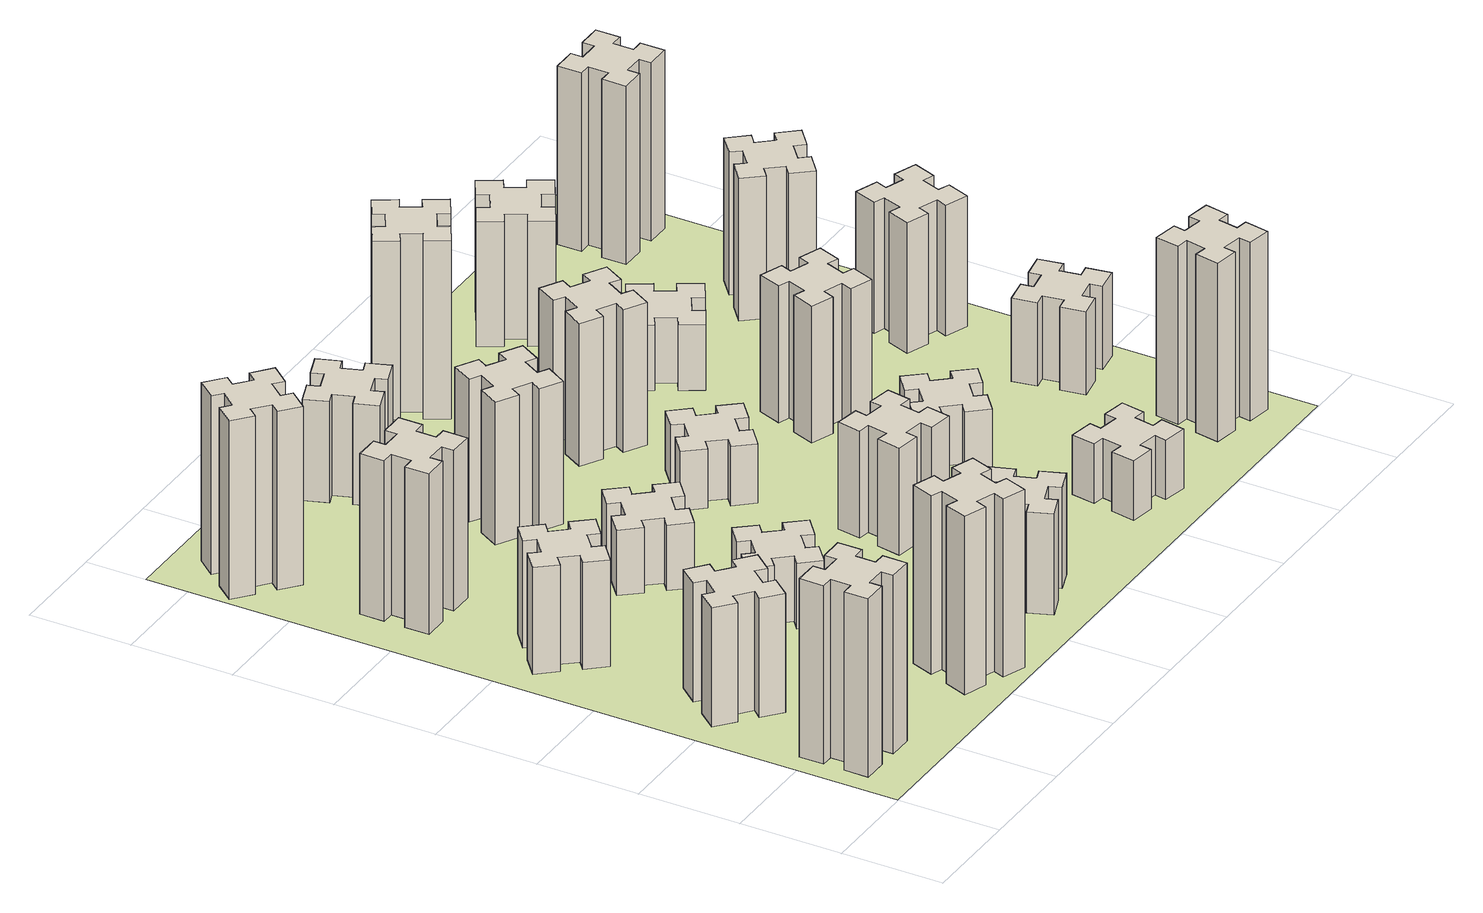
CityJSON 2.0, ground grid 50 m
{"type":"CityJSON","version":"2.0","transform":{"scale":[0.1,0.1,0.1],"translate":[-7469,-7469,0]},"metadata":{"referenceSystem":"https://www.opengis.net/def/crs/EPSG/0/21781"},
"CityObjects":{
"building1":{"type":"Building","attributes":{"class":"1000","function":"1000","usage":"1000","yearOfConstruction":2016,"roofType":"1000","measuredHeight":90,"storeysAboveGround":30,"storeysBelowGround":0},"geometry":[{"type":"Solid","lod":"1","boundaries":[[[[0,1,2,3,4,5,6,7,8,9,10,11,12,13,14,15,16,17,18,19]],[[17,16,20,21]],[[16,15,22,20]],[[15,14,23,22]],[[14,13,24,23]],[[13,12,25,24]],[[12,11,26,25]],[[11,10,27,26]],[[10,9,28,27]],[[9,8,29,28]],[[8,7,30,29]],[[7,6,31,30]],[[6,5,32,31]],[[5,4,33,32]],[[4,3,34,33]],[[3,2,35,34]],[[2,1,36,35]],[[1,0,37,36]],[[0,19,38,37]],[[19,18,39,38]],[[18,17,21,39]],[[24,25,26,27,28,29,30,31,32,33,34,35,36,37,38,39,21,20,22,23]]]]}]},
"building2":{"type":"Building","attributes":{"class":"1000","function":"1000","usage":"1000","yearOfConstruction":2016,"roofType":"1000","measuredHeight":60,"storeysAboveGround":30,"storeysBelowGround":0},"geometry":[{"type":"Solid","lod":"1","boundaries":[[[[40,41,42,43,44,45,46,47,48,49,50,51,52,53,54,55,56,57,58,59]],[[57,56,60,61]],[[56,55,62,60]],[[55,54,63,62]],[[54,53,64,63]],[[53,52,65,64]],[[52,51,66,65]],[[51,50,67,66]],[[50,49,68,67]],[[49,48,69,68]],[[48,47,70,69]],[[47,46,71,70]],[[46,45,72,71]],[[45,44,73,72]],[[44,43,74,73]],[[43,42,75,74]],[[42,41,76,75]],[[41,40,77,76]],[[40,59,78,77]],[[59,58,79,78]],[[58,57,61,79]],[[64,65,66,67,68,69,70,71,72,73,74,75,76,77,78,79,61,60,62,63]]]]}]},
"building3":{"type":"Building","attributes":{"class":"1000","function":"1000","usage":"1000","yearOfConstruction":2016,"roofType":"1000","measuredHeight":54,"storeysAboveGround":30,"storeysBelowGround":0},"geometry":[{"type":"Solid","lod":"1","boundaries":[[[[80,81,82,83,84,85,86,87,88,89,90,91,92,93,94,95,96,97,98,99]],[[97,96,100,101]],[[96,95,102,100]],[[95,94,103,102]],[[94,93,104,103]],[[93,92,105,104]],[[92,91,106,105]],[[91,90,107,106]],[[90,89,108,107]],[[89,88,109,108]],[[88,87,110,109]],[[87,86,111,110]],[[86,85,112,111]],[[85,84,113,112]],[[84,83,114,113]],[[83,82,115,114]],[[82,81,116,115]],[[81,80,117,116]],[[80,99,118,117]],[[99,98,119,118]],[[98,97,101,119]],[[104,105,106,107,108,109,110,111,112,113,114,115,116,117,118,119,101,100,102,103]]]]}]},
"building4":{"type":"Building","attributes":{"class":"1000","function":"1000","usage":"1000","yearOfConstruction":2016,"roofType":"1000","measuredHeight":81,"storeysAboveGround":30,"storeysBelowGround":0},"geometry":[{"type":"Solid","lod":"1","boundaries":[[[[120,121,122,123,124,125,126,127,128,129,130,131,132,133,134,135,136,137,138,139]],[[137,136,140,141]],[[136,135,142,140]],[[135,134,143,142]],[[134,133,144,143]],[[133,132,145,144]],[[132,131,146,145]],[[131,130,147,146]],[[130,129,148,147]],[[129,128,149,148]],[[128,127,150,149]],[[127,126,151,150]],[[126,125,152,151]],[[125,124,153,152]],[[124,123,154,153]],[[123,122,155,154]],[[122,121,156,155]],[[121,120,157,156]],[[120,139,158,157]],[[139,138,159,158]],[[138,137,141,159]],[[144,145,146,147,148,149,150,151,152,153,154,155,156,157,158,159,141,140,142,143]]]]}]},
"building5":{"type":"Building","attributes":{"class":"1000","function":"1000","usage":"1000","yearOfConstruction":2016,"roofType":"1000","measuredHeight":90,"storeysAboveGround":30,"storeysBelowGround":0},"geometry":[{"type":"Solid","lod":"1","boundaries":[[[[160,161,162,163,164,165,166,167,168,169,170,171,172,173,174,175,176,177,178,179]],[[177,176,180,181]],[[176,175,182,180]],[[175,174,183,182]],[[174,173,184,183]],[[173,172,185,184]],[[172,171,186,185]],[[171,170,187,186]],[[170,169,188,187]],[[169,168,189,188]],[[168,167,190,189]],[[167,166,191,190]],[[166,165,192,191]],[[165,164,193,192]],[[164,163,194,193]],[[163,162,195,194]],[[162,161,196,195]],[[161,160,197,196]],[[160,179,198,197]],[[179,178,199,198]],[[178,177,181,199]],[[184,185,186,187,188,189,190,191,192,193,194,195,196,197,198,199,181,180,182,183]]]]}]},
"building6":{"type":"Building","attributes":{"class":"1000","function":"1000","usage":"1000","yearOfConstruction":2016,"roofType":"1000","measuredHeight":90,"storeysAboveGround":30,"storeysBelowGround":0},"geometry":[{"type":"Solid","lod":"1","boundaries":[[[[200,201,202,203,204,205,206,207,208,209,210,211,212,213,214,215,216,217,218,219]],[[217,216,220,221]],[[216,215,222,220]],[[215,214,223,222]],[[214,213,224,223]],[[213,212,225,224]],[[212,211,226,225]],[[211,210,227,226]],[[210,209,228,227]],[[209,208,229,228]],[[208,207,230,229]],[[207,206,231,230]],[[206,205,232,231]],[[205,204,233,232]],[[204,203,234,233]],[[203,202,235,234]],[[202,201,236,235]],[[201,200,237,236]],[[200,219,238,237]],[[219,218,239,238]],[[218,217,221,239]],[[224,225,226,227,228,229,230,231,232,233,234,235,236,237,238,239,221,220,222,223]]]]}]},
"building7":{"type":"Building","attributes":{"class":"1000","function":"1000","usage":"1000","yearOfConstruction":2016,"roofType":"1000","measuredHeight":33,"storeysAboveGround":30,"storeysBelowGround":0},"geometry":[{"type":"Solid","lod":"1","boundaries":[[[[240,241,242,243,244,245,246,247,248,249,250,251,252,253,254,255,256,257,258,259]],[[257,256,260,261]],[[256,255,262,260]],[[255,254,263,262]],[[254,253,264,263]],[[253,252,265,264]],[[252,251,266,265]],[[251,250,267,266]],[[250,249,268,267]],[[249,248,269,268]],[[248,247,270,269]],[[247,246,271,270]],[[246,245,272,271]],[[245,244,273,272]],[[244,243,274,273]],[[243,242,275,274]],[[242,241,276,275]],[[241,240,277,276]],[[240,259,278,277]],[[259,258,279,278]],[[258,257,261,279]],[[264,265,266,267,268,269,270,271,272,273,274,275,276,277,278,279,261,260,262,263]]]]}]},
"building8":{"type":"Building","attributes":{"class":"1000","function":"1000","usage":"1000","yearOfConstruction":2016,"roofType":"1000","measuredHeight":33,"storeysAboveGround":30,"storeysBelowGround":0},"geometry":[{"type":"Solid","lod":"1","boundaries":[[[[280,281,282,283,284,285,286,287,288,289,290,291,292,293,294,295,296,297,298,299]],[[297,296,300,301]],[[296,295,302,300]],[[295,294,303,302]],[[294,293,304,303]],[[293,292,305,304]],[[292,291,306,305]],[[291,290,307,306]],[[290,289,308,307]],[[289,288,309,308]],[[288,287,310,309]],[[287,286,311,310]],[[286,285,312,311]],[[285,284,313,312]],[[284,283,314,313]],[[283,282,315,314]],[[282,281,316,315]],[[281,280,317,316]],[[280,299,318,317]],[[299,298,319,318]],[[298,297,301,319]],[[304,305,306,307,308,309,310,311,312,313,314,315,316,317,318,319,301,300,302,303]]]]}]},
"building9":{"type":"Building","attributes":{"class":"1000","function":"1000","usage":"1000","yearOfConstruction":2016,"roofType":"1000","measuredHeight":51,"storeysAboveGround":30,"storeysBelowGround":0},"geometry":[{"type":"Solid","lod":"1","boundaries":[[[[320,321,322,323,324,325,326,327,328,329,330,331,332,333,334,335,336,337,338,339]],[[337,336,340,341]],[[336,335,342,340]],[[335,334,343,342]],[[334,333,344,343]],[[333,332,345,344]],[[332,331,346,345]],[[331,330,347,346]],[[330,329,348,347]],[[329,328,349,348]],[[328,327,350,349]],[[327,326,351,350]],[[326,325,352,351]],[[325,324,353,352]],[[324,323,354,353]],[[323,322,355,354]],[[322,321,356,355]],[[321,320,357,356]],[[320,339,358,357]],[[339,338,359,358]],[[338,337,341,359]],[[344,345,346,347,348,349,350,351,352,353,354,355,356,357,358,359,341,340,342,343]]]]}]},
"building10":{"type":"Building","attributes":{"class":"1000","function":"1000","usage":"1000","yearOfConstruction":2016,"roofType":"1000","measuredHeight":72,"storeysAboveGround":30,"storeysBelowGround":0},"geometry":[{"type":"Solid","lod":"1","boundaries":[[[[360,361,362,363,364,365,366,367,368,369,370,371,372,373,374,375,376,377,378,379]],[[377,376,380,381]],[[376,375,382,380]],[[375,374,383,382]],[[374,373,384,383]],[[373,372,385,384]],[[372,371,386,385]],[[371,370,387,386]],[[370,369,388,387]],[[369,368,389,388]],[[368,367,390,389]],[[367,366,391,390]],[[366,365,392,391]],[[365,364,393,392]],[[364,363,394,393]],[[363,362,395,394]],[[362,361,396,395]],[[361,360,397,396]],[[360,379,398,397]],[[379,378,399,398]],[[378,377,381,399]],[[384,385,386,387,388,389,390,391,392,393,394,395,396,397,398,399,381,380,382,383]]]]}]},
"building11":{"type":"Building","attributes":{"class":"1000","function":"1000","usage":"1000","yearOfConstruction":2016,"roofType":"1000","measuredHeight":51,"storeysAboveGround":30,"storeysBelowGround":0},"geometry":[{"type":"Solid","lod":"1","boundaries":[[[[400,401,402,403,404,405,406,407,408,409,410,411,412,413,414,415,416,417,418,419]],[[417,416,420,421]],[[416,415,422,420]],[[415,414,423,422]],[[414,413,424,423]],[[413,412,425,424]],[[412,411,426,425]],[[411,410,427,426]],[[410,409,428,427]],[[409,408,429,428]],[[408,407,430,429]],[[407,406,431,430]],[[406,405,432,431]],[[405,404,433,432]],[[404,403,434,433]],[[403,402,435,434]],[[402,401,436,435]],[[401,400,437,436]],[[400,419,438,437]],[[419,418,439,438]],[[418,417,421,439]],[[424,425,426,427,428,429,430,431,432,433,434,435,436,437,438,439,421,420,422,423]]]]}]},
"building12":{"type":"Building","attributes":{"class":"1000","function":"1000","usage":"1000","yearOfConstruction":2016,"roofType":"1000","measuredHeight":54,"storeysAboveGround":30,"storeysBelowGround":0},"geometry":[{"type":"Solid","lod":"1","boundaries":[[[[440,441,442,443,444,445,446,447,448,449,450,451,452,453,454,455,456,457,458,459]],[[457,456,460,461]],[[456,455,462,460]],[[455,454,463,462]],[[454,453,464,463]],[[453,452,465,464]],[[452,451,466,465]],[[451,450,467,466]],[[450,449,468,467]],[[449,448,469,468]],[[448,447,470,469]],[[447,446,471,470]],[[446,445,472,471]],[[445,444,473,472]],[[444,443,474,473]],[[443,442,475,474]],[[442,441,476,475]],[[441,440,477,476]],[[440,459,478,477]],[[459,458,479,478]],[[458,457,461,479]],[[464,465,466,467,468,469,470,471,472,473,474,475,476,477,478,479,461,460,462,463]]]]}]},
"building13":{"type":"Building","attributes":{"class":"1000","function":"1000","usage":"1000","yearOfConstruction":2016,"roofType":"1000","measuredHeight":30,"storeysAboveGround":30,"storeysBelowGround":0},"geometry":[{"type":"Solid","lod":"1","boundaries":[[[[480,481,482,483,484,485,486,487,488,489,490,491,492,493,494,495,496,497,498,499]],[[497,496,500,501]],[[496,495,502,500]],[[495,494,503,502]],[[494,493,504,503]],[[493,492,505,504]],[[492,491,506,505]],[[491,490,507,506]],[[490,489,508,507]],[[489,488,509,508]],[[488,487,510,509]],[[487,486,511,510]],[[486,485,512,511]],[[485,484,513,512]],[[484,483,514,513]],[[483,482,515,514]],[[482,481,516,515]],[[481,480,517,516]],[[480,499,518,517]],[[499,498,519,518]],[[498,497,501,519]],[[504,505,506,507,508,509,510,511,512,513,514,515,516,517,518,519,501,500,502,503]]]]}]},
"building14":{"type":"Building","attributes":{"class":"1000","function":"1000","usage":"1000","yearOfConstruction":2016,"roofType":"1000","measuredHeight":72,"storeysAboveGround":30,"storeysBelowGround":0},"geometry":[{"type":"Solid","lod":"1","boundaries":[[[[520,521,522,523,524,525,526,527,528,529,530,531,532,533,534,535,536,537,538,539]],[[537,536,540,541]],[[536,535,542,540]],[[535,534,543,542]],[[534,533,544,543]],[[533,532,545,544]],[[532,531,546,545]],[[531,530,547,546]],[[530,529,548,547]],[[529,528,549,548]],[[528,527,550,549]],[[527,526,551,550]],[[526,525,552,551]],[[525,524,553,552]],[[524,523,554,553]],[[523,522,555,554]],[[522,521,556,555]],[[521,520,557,556]],[[520,539,558,557]],[[539,538,559,558]],[[538,537,541,559]],[[544,545,546,547,548,549,550,551,552,553,554,555,556,557,558,559,541,540,542,543]]]]}]},
"building15":{"type":"Building","attributes":{"class":"1000","function":"1000","usage":"1000","yearOfConstruction":2016,"roofType":"1000","measuredHeight":30,"storeysAboveGround":30,"storeysBelowGround":0},"geometry":[{"type":"Solid","lod":"1","boundaries":[[[[560,561,562,563,564,565,566,567,568,569,570,571,572,573,574,575,576,577,578,579]],[[577,576,580,581]],[[576,575,582,580]],[[575,574,583,582]],[[574,573,584,583]],[[573,572,585,584]],[[572,571,586,585]],[[571,570,587,586]],[[570,569,588,587]],[[569,568,589,588]],[[568,567,590,589]],[[567,566,591,590]],[[566,565,592,591]],[[565,564,593,592]],[[564,563,594,593]],[[563,562,595,594]],[[562,561,596,595]],[[561,560,597,596]],[[560,579,598,597]],[[579,578,599,598]],[[578,577,581,599]],[[584,585,586,587,588,589,590,591,592,593,594,595,596,597,598,599,581,580,582,583]]]]}]},
"building16":{"type":"Building","attributes":{"class":"1000","function":"1000","usage":"1000","yearOfConstruction":2016,"roofType":"1000","measuredHeight":90,"storeysAboveGround":30,"storeysBelowGround":0},"geometry":[{"type":"Solid","lod":"1","boundaries":[[[[600,601,602,603,604,605,606,607,608,609,610,611,612,613,614,615,616,617,618,619]],[[617,616,620,621]],[[616,615,622,620]],[[615,614,623,622]],[[614,613,624,623]],[[613,612,625,624]],[[612,611,626,625]],[[611,610,627,626]],[[610,609,628,627]],[[609,608,629,628]],[[608,607,630,629]],[[607,606,631,630]],[[606,605,632,631]],[[605,604,633,632]],[[604,603,634,633]],[[603,602,635,634]],[[602,601,636,635]],[[601,600,637,636]],[[600,619,638,637]],[[619,618,639,638]],[[618,617,621,639]],[[624,625,626,627,628,629,630,631,632,633,634,635,636,637,638,639,621,620,622,623]]]]}]},
"building17":{"type":"Building","attributes":{"class":"1000","function":"1000","usage":"1000","yearOfConstruction":2016,"roofType":"1000","measuredHeight":30,"storeysAboveGround":30,"storeysBelowGround":0},"geometry":[{"type":"Solid","lod":"1","boundaries":[[[[640,641,642,643,644,645,646,647,648,649,650,651,652,653,654,655,656,657,658,659]],[[657,656,660,661]],[[656,655,662,660]],[[655,654,663,662]],[[654,653,664,663]],[[653,652,665,664]],[[652,651,666,665]],[[651,650,667,666]],[[650,649,668,667]],[[649,648,669,668]],[[648,647,670,669]],[[647,646,671,670]],[[646,645,672,671]],[[645,644,673,672]],[[644,643,674,673]],[[643,642,675,674]],[[642,641,676,675]],[[641,640,677,676]],[[640,659,678,677]],[[659,658,679,678]],[[658,657,661,679]],[[664,665,666,667,668,669,670,671,672,673,674,675,676,677,678,679,661,660,662,663]]]]}]},
"building18":{"type":"Building","attributes":{"class":"1000","function":"1000","usage":"1000","yearOfConstruction":2016,"roofType":"1000","measuredHeight":69,"storeysAboveGround":30,"storeysBelowGround":0},"geometry":[{"type":"Solid","lod":"1","boundaries":[[[[680,681,682,683,684,685,686,687,688,689,690,691,692,693,694,695,696,697,698,699]],[[697,696,700,701]],[[696,695,702,700]],[[695,694,703,702]],[[694,693,704,703]],[[693,692,705,704]],[[692,691,706,705]],[[691,690,707,706]],[[690,689,708,707]],[[689,688,709,708]],[[688,687,710,709]],[[687,686,711,710]],[[686,685,712,711]],[[685,684,713,712]],[[684,683,714,713]],[[683,682,715,714]],[[682,681,716,715]],[[681,680,717,716]],[[680,699,718,717]],[[699,698,719,718]],[[698,697,701,719]],[[704,705,706,707,708,709,710,711,712,713,714,715,716,717,718,719,701,700,702,703]]]]}]},
"building19":{"type":"Building","attributes":{"class":"1000","function":"1000","usage":"1000","yearOfConstruction":2016,"roofType":"1000","measuredHeight":33,"storeysAboveGround":30,"storeysBelowGround":0},"geometry":[{"type":"Solid","lod":"1","boundaries":[[[[720,721,722,723,724,725,726,727,728,729,730,731,732,733,734,735,736,737,738,739]],[[737,736,740,741]],[[736,735,742,740]],[[735,734,743,742]],[[734,733,744,743]],[[733,732,745,744]],[[732,731,746,745]],[[731,730,747,746]],[[730,729,748,747]],[[729,728,749,748]],[[728,727,750,749]],[[727,726,751,750]],[[726,725,752,751]],[[725,724,753,752]],[[724,723,754,753]],[[723,722,755,754]],[[722,721,756,755]],[[721,720,757,756]],[[720,739,758,757]],[[739,738,759,758]],[[738,737,741,759]],[[744,745,746,747,748,749,750,751,752,753,754,755,756,757,758,759,741,740,742,743]]]]}]},
"building20":{"type":"Building","attributes":{"class":"1000","function":"1000","usage":"1000","yearOfConstruction":2016,"roofType":"1000","measuredHeight":90,"storeysAboveGround":30,"storeysBelowGround":0},"geometry":[{"type":"Solid","lod":"1","boundaries":[[[[760,761,762,763,764,765,766,767,768,769,770,771,772,773,774,775,776,777,778,779]],[[777,776,780,781]],[[776,775,782,780]],[[775,774,783,782]],[[774,773,784,783]],[[773,772,785,784]],[[772,771,786,785]],[[771,770,787,786]],[[770,769,788,787]],[[769,768,789,788]],[[768,767,790,789]],[[767,766,791,790]],[[766,765,792,791]],[[765,764,793,792]],[[764,763,794,793]],[[763,762,795,794]],[[762,761,796,795]],[[761,760,797,796]],[[760,779,798,797]],[[779,778,799,798]],[[778,777,781,799]],[[784,785,786,787,788,789,790,791,792,793,794,795,796,797,798,799,781,780,782,783]]]]}]},
"building21":{"type":"Building","attributes":{"class":"1000","function":"1000","usage":"1000","yearOfConstruction":2016,"roofType":"1000","measuredHeight":63,"storeysAboveGround":30,"storeysBelowGround":0},"geometry":[{"type":"Solid","lod":"1","boundaries":[[[[800,801,802,803,804,805,806,807,808,809,810,811,812,813,814,815,816,817,818,819]],[[817,816,820,821]],[[816,815,822,820]],[[815,814,823,822]],[[814,813,824,823]],[[813,812,825,824]],[[812,811,826,825]],[[811,810,827,826]],[[810,809,828,827]],[[809,808,829,828]],[[808,807,830,829]],[[807,806,831,830]],[[806,805,832,831]],[[805,804,833,832]],[[804,803,834,833]],[[803,802,835,834]],[[802,801,836,835]],[[801,800,837,836]],[[800,819,838,837]],[[819,818,839,838]],[[818,817,821,839]],[[824,825,826,827,828,829,830,831,832,833,834,835,836,837,838,839,821,820,822,823]]]]}]},
"building22":{"type":"Building","attributes":{"class":"1000","function":"1000","usage":"1000","yearOfConstruction":2016,"roofType":"1000","measuredHeight":42,"storeysAboveGround":30,"storeysBelowGround":0},"geometry":[{"type":"Solid","lod":"1","boundaries":[[[[840,841,842,843,844,845,846,847,848,849,850,851,852,853,854,855,856,857,858,859]],[[857,856,860,861]],[[856,855,862,860]],[[855,854,863,862]],[[854,853,864,863]],[[853,852,865,864]],[[852,851,866,865]],[[851,850,867,866]],[[850,849,868,867]],[[849,848,869,868]],[[848,847,870,869]],[[847,846,871,870]],[[846,845,872,871]],[[845,844,873,872]],[[844,843,874,873]],[[843,842,875,874]],[[842,841,876,875]],[[841,840,877,876]],[[840,859,878,877]],[[859,858,879,878]],[[858,857,861,879]],[[864,865,866,867,868,869,870,871,872,873,874,875,876,877,878,879,861,860,862,863]]]]}]},
"building23":{"type":"Building","attributes":{"class":"1000","function":"1000","usage":"1000","yearOfConstruction":2016,"roofType":"1000","measuredHeight":66,"storeysAboveGround":30,"storeysBelowGround":0},"geometry":[{"type":"Solid","lod":"1","boundaries":[[[[880,881,882,883,884,885,886,887,888,889,890,891,892,893,894,895,896,897,898,899]],[[897,896,900,901]],[[896,895,902,900]],[[895,894,903,902]],[[894,893,904,903]],[[893,892,905,904]],[[892,891,906,905]],[[891,890,907,906]],[[890,889,908,907]],[[889,888,909,908]],[[888,887,910,909]],[[887,886,911,910]],[[886,885,912,911]],[[885,884,913,912]],[[884,883,914,913]],[[883,882,915,914]],[[882,881,916,915]],[[881,880,917,916]],[[880,899,918,917]],[[899,898,919,918]],[[898,897,901,919]],[[904,905,906,907,908,909,910,911,912,913,914,915,916,917,918,919,901,900,902,903]]]]}]},
"building24":{"type":"Building","attributes":{"class":"1000","function":"1000","usage":"1000","yearOfConstruction":2016,"roofType":"1000","measuredHeight":72,"storeysAboveGround":30,"storeysBelowGround":0},"geometry":[{"type":"Solid","lod":"1","boundaries":[[[[920,921,922,923,924,925,926,927,928,929,930,931,932,933,934,935,936,937,938,939]],[[937,936,940,941]],[[936,935,942,940]],[[935,934,943,942]],[[934,933,944,943]],[[933,932,945,944]],[[932,931,946,945]],[[931,930,947,946]],[[930,929,948,947]],[[929,928,949,948]],[[928,927,950,949]],[[927,926,951,950]],[[926,925,952,951]],[[925,924,953,952]],[[924,923,954,953]],[[923,922,955,954]],[[922,921,956,955]],[[921,920,957,956]],[[920,939,958,957]],[[939,938,959,958]],[[938,937,941,959]],[[944,945,946,947,948,949,950,951,952,953,954,955,956,957,958,959,941,940,942,943]]]]}]},
"building25":{"type":"Building","attributes":{"class":"1000","function":"1000","usage":"1000","yearOfConstruction":2016,"roofType":"1000","measuredHeight":90,"storeysAboveGround":30,"storeysBelowGround":0},"geometry":[{"type":"Solid","lod":"1","boundaries":[[[[960,961,962,963,964,965,966,967,968,969,970,971,972,973,974,975,976,977,978,979]],[[977,976,980,981]],[[976,975,982,980]],[[975,974,983,982]],[[974,973,984,983]],[[973,972,985,984]],[[972,971,986,985]],[[971,970,987,986]],[[970,969,988,987]],[[969,968,989,988]],[[968,967,990,989]],[[967,966,991,990]],[[966,965,992,991]],[[965,964,993,992]],[[964,963,994,993]],[[963,962,995,994]],[[962,961,996,995]],[[961,960,997,996]],[[960,979,998,997]],[[979,978,999,998]],[[978,977,981,999]],[[984,985,986,987,988,989,990,991,992,993,994,995,996,997,998,999,981,980,982,983]]]]}]},
"landuse1":{"type":"LandUse","attributes":{"name":"plot1","function":"1010"},"geometry":[{"type":"MultiSurface","lod":"1","boundaries":[[[1000,1001,1002,1003]]]}]}
},
"vertices":[
[165,425,0],[165,325,0],[105,325,0],[105,205,0],[225,205,0],[225,265,0],[325,265,0],[325,205,0],[445,205,0],[445,325,0],[385,325,0],[385,425,0],[445,425,0],[445,545,0],[325,545,0],[325,485,0],[225,485,0],[225,545,0],[105,545,0],[105,425,0],[225,485,900],[225,545,900],[325,485,900],[325,545,900],[445,545,900],[445,425,900],[385,425,900],[385,325,900],[445,325,900],[445,205,900],[325,205,900],[325,265,900],[225,265,900],[225,205,900],[105,205,900],[105,325,900],[165,325,900],[165,425,900],[105,425,900],[105,545,900],
[484,1067,0],[408,1132,0],[446,1178,0],[354,1255,0],[277,1163,0],[323,1124,0],[259,1048,0],[213,1086,0],[136,994,0],[228,917,0],[266,963,0],[343,899,0],[304,853,0],[396,776,0],[473,868,0],[427,906,0],[492,983,0],[538,944,0],[615,1036,0],[523,1113,0],[492,983,600],[538,944,600],[427,906,600],[473,868,600],[396,776,600],[304,853,600],[343,899,600],[266,963,600],[228,917,600],[136,994,600],[213,1086,600],[259,1048,600],[323,1124,600],[277,1163,600],[354,1255,600],[446,1178,600],[408,1132,600],[484,1067,600],[523,1113,600],[615,1036,600],
[492,1888,0],[427,1964,0],[473,2003,0],[396,2095,0],[304,2018,0],[343,1972,0],[266,1907,0],[228,1953,0],[136,1876,0],[213,1784,0],[259,1823,0],[323,1746,0],[277,1708,0],[354,1616,0],[446,1693,0],[408,1739,0],[484,1803,0],[523,1757,0],[615,1834,0],[538,1926,0],[484,1803,540],[523,1757,540],[408,1739,540],[446,1693,540],[354,1616,540],[277,1708,540],[323,1746,540],[259,1823,540],[213,1784,540],[136,1876,540],[228,1953,540],[266,1907,540],[343,1972,540],[304,2018,540],[396,2095,540],[473,2003,540],[427,1964,540],[492,1888,540],[538,1926,540],[615,1834,540],
[485,2545,0],[485,2645,0],[545,2645,0],[545,2765,0],[425,2765,0],[425,2705,0],[325,2705,0],[325,2765,0],[205,2765,0],[205,2645,0],[265,2645,0],[265,2545,0],[205,2545,0],[205,2425,0],[325,2425,0],[325,2485,0],[425,2485,0],[425,2425,0],[545,2425,0],[545,2545,0],[425,2485,810],[425,2425,810],[325,2485,810],[325,2425,810],[205,2425,810],[205,2545,810],[265,2545,810],[265,2645,810],[205,2645,810],[205,2765,810],[325,2765,810],[325,2705,810],[425,2705,810],[425,2765,810],[545,2765,810],[545,2645,810],[485,2645,810],[485,2545,810],[545,2545,810],[545,2425,810],
[1029,360,0],[995,266,0],[939,287,0],[897,174,0],[1010,133,0],[1031,189,0],[1125,155,0],[1104,99,0],[1217,57,0],[1258,170,0],[1202,191,0],[1236,285,0],[1292,264,0],[1333,377,0],[1220,418,0],[1200,362,0],[1106,396,0],[1127,452,0],[1014,493,0],[973,380,0],[1106,396,900],[1127,452,900],[1200,362,900],[1220,418,900],[1333,377,900],[1292,264,900],[1236,285,900],[1202,191,900],[1258,170,900],[1217,57,900],[1104,99,900],[1125,155,900],[1031,189,900],[1010,133,900],[897,174,900],[939,287,900],[995,266,900],[1029,360,900],[973,380,900],[1014,493,900],
[384,3387,0],[308,3452,0],[346,3498,0],[254,3575,0],[177,3483,0],[223,3444,0],[159,3368,0],[113,3406,0],[36,3314,0],[128,3237,0],[166,3283,0],[243,3219,0],[204,3173,0],[296,3096,0],[373,3188,0],[327,3226,0],[392,3303,0],[438,3264,0],[515,3356,0],[423,3433,0],[392,3303,900],[438,3264,900],[327,3226,900],[373,3188,900],[296,3096,900],[204,3173,900],[243,3219,900],[166,3283,900],[128,3237,900],[36,3314,900],[113,3406,900],[159,3368,900],[223,3444,900],[177,3483,900],[254,3575,900],[346,3498,900],[308,3452,900],[384,3387,900],[423,3433,900],[515,3356,900],
[1083,1332,0],[1006,1267,0],[968,1313,0],[876,1236,0],[953,1144,0],[999,1183,0],[1063,1106,0],[1017,1068,0],[1094,976,0],[1186,1053,0],[1148,1099,0],[1224,1163,0],[1263,1117,0],[1355,1194,0],[1278,1286,0],[1232,1248,0],[1167,1324,0],[1213,1363,0],[1136,1455,0],[1044,1378,0],[1167,1324,330],[1213,1363,330],[1232,1248,330],[1278,1286,330],[1355,1194,330],[1263,1117,330],[1224,1163,330],[1148,1099,330],[1186,1053,330],[1094,976,330],[1017,1068,330],[1063,1106,330],[999,1183,330],[953,1144,330],[876,1236,330],[968,1313,330],[1006,1267,330],[1083,1332,330],[1044,1378,330],[1136,1455,330],
[1083,1972,0],[1006,1907,0],[968,1953,0],[876,1876,0],[953,1784,0],[999,1823,0],[1063,1746,0],[1017,1708,0],[1094,1616,0],[1186,1693,0],[1148,1739,0],[1224,1803,0],[1263,1757,0],[1355,1834,0],[1278,1926,0],[1232,1888,0],[1167,1964,0],[1213,2003,0],[1136,2095,0],[1044,2018,0],[1167,1964,330],[1213,2003,330],[1232,1888,330],[1278,1926,330],[1355,1834,330],[1263,1757,330],[1224,1803,330],[1148,1739,330],[1186,1693,330],[1094,1616,330],[1017,1708,330],[1063,1746,330],[999,1823,330],[953,1784,330],[876,1876,330],[968,1953,330],[1006,1907,330],[1083,1972,330],[1044,2018,330],[1136,2095,330],
[1765,496,0],[1671,462,0],[1650,518,0],[1537,477,0],[1579,364,0],[1635,385,0],[1669,291,0],[1613,270,0],[1654,157,0],[1767,199,0],[1746,255,0],[1840,289,0],[1860,233,0],[1973,274,0],[1932,387,0],[1876,366,0],[1842,460,0],[1898,480,0],[1857,593,0],[1744,552,0],[1842,460,510],[1898,480,510],[1876,366,510],[1932,387,510],[1973,274,510],[1860,233,510],[1840,289,510],[1746,255,510],[1767,199,510],[1654,157,510],[1613,270,510],[1669,291,510],[1635,385,510],[1579,364,510],[1537,477,510],[1650,518,510],[1671,462,510],[1765,496,510],[1744,552,510],[1857,593,510],
[1314,2666,0],[1227,2716,0],[1257,2768,0],[1153,2828,0],[1093,2724,0],[1145,2694,0],[1095,2607,0],[1043,2637,0],[983,2533,0],[1087,2473,0],[1117,2525,0],[1204,2475,0],[1174,2423,0],[1278,2363,0],[1338,2467,0],[1286,2497,0],[1336,2584,0],[1388,2554,0],[1448,2658,0],[1344,2718,0],[1336,2584,720],[1388,2554,720],[1286,2497,720],[1338,2467,720],[1278,2363,720],[1174,2423,720],[1204,2475,720],[1117,2525,720],[1087,2473,720],[983,2533,720],[1043,2637,720],[1095,2607,720],[1145,2694,720],[1093,2724,720],[1153,2828,720],[1257,2768,720],[1227,2716,720],[1314,2666,720],[1344,2718,720],[1448,2658,720],
[1125,3456,0],[1031,3422,0],[1010,3478,0],[897,3437,0],[939,3324,0],[995,3345,0],[1029,3251,0],[973,3230,0],[1014,3117,0],[1127,3159,0],[1106,3215,0],[1200,3249,0],[1220,3193,0],[1333,3234,0],[1292,3347,0],[1236,3326,0],[1202,3420,0],[1258,3440,0],[1217,3553,0],[1104,3512,0],[1202,3420,510],[1258,3440,510],[1236,3326,510],[1292,3347,510],[1333,3234,510],[1220,3193,510],[1200,3249,510],[1106,3215,510],[1127,3159,510],[1014,3117,510],[973,3230,510],[1029,3251,510],[995,3345,510],[939,3324,510],[897,3437,510],[1010,3478,510],[1031,3422,510],[1125,3456,510],[1104,3512,510],[1217,3553,510],
[2055,1047,0],[2072,1145,0],[2131,1135,0],[2152,1253,0],[2034,1274,0],[2024,1215,0],[1925,1232,0],[1936,1291,0],[1817,1312,0],[1797,1194,0],[1856,1184,0],[1838,1085,0],[1779,1096,0],[1758,977,0],[1877,957,0],[1887,1016,0],[1985,998,0],[1975,939,0],[2093,918,0],[2114,1037,0],[1985,998,540],[1975,939,540],[1887,1016,540],[1877,957,540],[1758,977,540],[1779,1096,540],[1838,1085,540],[1856,1184,540],[1797,1194,540],[1817,1312,540],[1936,1291,540],[1925,1232,540],[2024,1215,540],[2034,1274,540],[2152,1253,540],[2131,1135,540],[2072,1145,540],[2055,1047,540],[2114,1037,540],[2093,918,540],
[1972,1988,0],[1907,2064,0],[1953,2103,0],[1876,2195,0],[1784,2118,0],[1823,2072,0],[1746,2007,0],[1708,2053,0],[1616,1976,0],[1693,1884,0],[1739,1923,0],[1803,1846,0],[1757,1808,0],[1834,1716,0],[1926,1793,0],[1888,1839,0],[1964,1903,0],[2003,1857,0],[2095,1934,0],[2018,2026,0],[1964,1903,300],[2003,1857,300],[1888,1839,300],[1926,1793,300],[1834,1716,300],[1757,1808,300],[1803,1846,300],[1739,1923,300],[1693,1884,300],[1616,1976,300],[1708,2053,300],[1746,2007,300],[1823,2072,300],[1784,2118,300],[1876,2195,300],[1953,2103,300],[1907,2064,300],[1972,1988,300],[2018,2026,300],[2095,1934,300],
[2026,2497,0],[2076,2584,0],[2128,2554,0],[2188,2658,0],[2084,2718,0],[2054,2666,0],[1967,2716,0],[1997,2768,0],[1893,2828,0],[1833,2724,0],[1885,2694,0],[1835,2607,0],[1783,2637,0],[1723,2533,0],[1827,2473,0],[1857,2525,0],[1944,2475,0],[1914,2423,0],[2018,2363,0],[2078,2467,0],[1944,2475,720],[1914,2423,720],[1857,2525,720],[1827,2473,720],[1723,2533,720],[1783,2637,720],[1835,2607,720],[1885,2694,720],[1833,2724,720],[1893,2828,720],[1997,2768,720],[1967,2716,720],[2054,2666,720],[2084,2718,720],[2188,2658,720],[2128,2554,720],[2076,2584,720],[2026,2497,720],[2078,2467,720],[2018,2363,720],
[2596,444,0],[2578,345,0],[2519,356,0],[2498,237,0],[2617,217,0],[2627,276,0],[2725,258,0],[2715,199,0],[2833,178,0],[2854,297,0],[2795,307,0],[2812,405,0],[2871,395,0],[2892,513,0],[2774,534,0],[2764,475,0],[2665,492,0],[2676,551,0],[2557,572,0],[2537,454,0],[2665,492,300],[2676,551,300],[2764,475,300],[2774,534,300],[2892,513,300],[2871,395,300],[2812,405,300],[2795,307,300],[2854,297,300],[2833,178,300],[2715,199,300],[2725,258,300],[2627,276,300],[2617,217,300],[2498,237,300],[2519,356,300],[2578,345,300],[2596,444,300],[2537,454,300],[2557,572,300],
[1844,3556,0],[1757,3506,0],[1727,3558,0],[1623,3498,0],[1683,3394,0],[1735,3424,0],[1785,3337,0],[1733,3307,0],[1793,3203,0],[1897,3263,0],[1867,3315,0],[1954,3365,0],[1984,3313,0],[2088,3373,0],[2028,3477,0],[1976,3447,0],[1926,3534,0],[1978,3564,0],[1918,3668,0],[1814,3608,0],[1926,3534,900],[1978,3564,900],[1976,3447,900],[2028,3477,900],[2088,3373,900],[1984,3313,900],[1954,3365,900],[1867,3315,900],[1897,3263,900],[1793,3203,900],[1733,3307,900],[1785,3337,900],[1735,3424,900],[1683,3394,900],[1623,3498,900],[1727,3558,900],[1757,3506,900],[1844,3556,900],[1814,3608,900],[1918,3668,900],
[2628,1099,0],[2704,1163,0],[2743,1117,0],[2835,1194,0],[2758,1286,0],[2712,1248,0],[2647,1324,0],[2693,1363,0],[2616,1455,0],[2524,1378,0],[2563,1332,0],[2486,1267,0],[2448,1313,0],[2356,1236,0],[2433,1144,0],[2479,1183,0],[2543,1106,0],[2497,1068,0],[2574,976,0],[2666,1053,0],[2543,1106,300],[2497,1068,300],[2479,1183,300],[2433,1144,300],[2356,1236,300],[2448,1313,300],[2486,1267,300],[2563,1332,300],[2524,1378,300],[2616,1455,300],[2693,1363,300],[2647,1324,300],[2712,1248,300],[2758,1286,300],[2835,1194,300],[2743,1117,300],[2704,1163,300],[2628,1099,300],[2666,1053,300],[2574,976,300],
[2682,1771,0],[2716,1865,0],[2772,1844,0],[2813,1957,0],[2700,1998,0],[2680,1942,0],[2586,1976,0],[2607,2032,0],[2494,2073,0],[2453,1960,0],[2509,1940,0],[2475,1846,0],[2419,1867,0],[2377,1754,0],[2490,1713,0],[2511,1769,0],[2605,1735,0],[2584,1679,0],[2697,1637,0],[2738,1750,0],[2605,1735,690],[2584,1679,690],[2511,1769,690],[2490,1713,690],[2377,1754,690],[2419,1867,690],[2475,1846,690],[2509,1940,690],[2453,1960,690],[2494,2073,690],[2607,2032,690],[2586,1976,690],[2680,1942,690],[2700,1998,690],[2813,1957,690],[2772,1844,690],[2716,1865,690],[2682,1771,690],[2738,1750,690],[2697,1637,690],
[2475,2584,0],[2525,2497,0],[2473,2467,0],[2533,2363,0],[2637,2423,0],[2607,2475,0],[2694,2525,0],[2724,2473,0],[2828,2533,0],[2768,2637,0],[2716,2607,0],[2666,2694,0],[2718,2724,0],[2658,2828,0],[2554,2768,0],[2584,2716,0],[2497,2666,0],[2467,2718,0],[2363,2658,0],[2423,2554,0],[2497,2666,330],[2467,2718,330],[2584,2716,330],[2554,2768,330],[2658,2828,330],[2718,2724,330],[2666,2694,330],[2716,2607,330],[2768,2637,330],[2828,2533,330],[2724,2473,330],[2694,2525,330],[2607,2475,330],[2637,2423,330],[2533,2363,330],[2473,2467,330],[2525,2497,330],[2475,2584,330],[2423,2554,330],[2363,2658,330],
[3504,475,0],[3405,492,0],[3416,551,0],[3297,572,0],[3277,454,0],[3336,444,0],[3318,345,0],[3259,356,0],[3238,237,0],[3357,217,0],[3367,276,0],[3465,258,0],[3455,199,0],[3573,178,0],[3594,297,0],[3535,307,0],[3552,405,0],[3611,395,0],[3632,513,0],[3514,534,0],[3552,405,900],[3611,395,900],[3535,307,900],[3594,297,900],[3573,178,900],[3455,199,900],[3465,258,900],[3367,276,900],[3357,217,900],[3238,237,900],[3259,356,900],[3318,345,900],[3336,444,900],[3277,454,900],[3297,572,900],[3416,551,900],[3405,492,900],[3504,475,900],[3514,534,900],[3632,513,900],
[2716,3347,0],[2666,3434,0],[2718,3464,0],[2658,3568,0],[2554,3508,0],[2584,3456,0],[2497,3406,0],[2467,3458,0],[2363,3398,0],[2423,3294,0],[2475,3324,0],[2525,3237,0],[2473,3207,0],[2533,3103,0],[2637,3163,0],[2607,3215,0],[2694,3265,0],[2724,3213,0],[2828,3273,0],[2768,3377,0],[2694,3265,630],[2724,3213,630],[2607,3215,630],[2637,3163,630],[2533,3103,630],[2473,3207,630],[2525,3237,630],[2475,3324,630],[2423,3294,630],[2363,3398,630],[2467,3458,630],[2497,3406,630],[2584,3456,630],[2554,3508,630],[2658,3568,630],[2718,3464,630],[2666,3434,630],[2716,3347,630],[2768,3377,630],[2828,3273,630],
[3405,998,0],[3504,1016,0],[3514,957,0],[3632,977,0],[3611,1096,0],[3552,1085,0],[3535,1184,0],[3594,1194,0],[3573,1312,0],[3455,1291,0],[3465,1232,0],[3367,1215,0],[3357,1274,0],[3238,1253,0],[3259,1135,0],[3318,1145,0],[3336,1047,0],[3277,1037,0],[3297,918,0],[3416,939,0],[3336,1047,420],[3277,1037,420],[3318,1145,420],[3259,1135,420],[3238,1253,420],[3357,1274,420],[3367,1215,420],[3465,1232,420],[3455,1291,420],[3573,1312,420],[3594,1194,420],[3535,1184,420],[3552,1085,420],[3611,1096,420],[3632,977,420],[3514,957,420],[3504,1016,420],[3405,998,420],[3416,939,420],[3297,918,420],
[3520,1942,0],[3426,1976,0],[3447,2032,0],[3334,2073,0],[3293,1960,0],[3349,1940,0],[3315,1846,0],[3259,1867,0],[3217,1754,0],[3330,1713,0],[3351,1769,0],[3445,1735,0],[3424,1679,0],[3537,1637,0],[3578,1750,0],[3522,1771,0],[3556,1865,0],[3612,1844,0],[3653,1957,0],[3540,1998,0],[3556,1865,660],[3612,1844,660],[3522,1771,660],[3578,1750,660],[3537,1637,660],[3424,1679,660],[3445,1735,660],[3351,1769,660],[3330,1713,660],[3217,1754,660],[3259,1867,660],[3315,1846,660],[3349,1940,660],[3293,1960,660],[3334,2073,660],[3447,2032,660],[3426,1976,660],[3520,1942,660],[3540,1998,660],[3653,1957,660],
[3219,2463,0],[3283,2386,0],[3237,2348,0],[3314,2256,0],[3406,2333,0],[3368,2379,0],[3444,2443,0],[3483,2397,0],[3575,2474,0],[3498,2566,0],[3452,2528,0],[3387,2604,0],[3433,2643,0],[3356,2735,0],[3264,2658,0],[3303,2612,0],[3226,2547,0],[3188,2593,0],[3096,2516,0],[3173,2424,0],[3226,2547,720],[3188,2593,720],[3303,2612,720],[3264,2658,720],[3356,2735,720],[3433,2643,720],[3387,2604,720],[3452,2528,720],[3498,2566,720],[3575,2474,720],[3483,2397,720],[3444,2443,720],[3368,2379,720],[3406,2333,720],[3314,2256,720],[3237,2348,720],[3283,2386,720],[3219,2463,720],[3173,2424,720],[3096,2516,720],
[3385,3225,0],[3485,3225,0],[3485,3165,0],[3605,3165,0],[3605,3285,0],[3545,3285,0],[3545,3385,0],[3605,3385,0],[3605,3505,0],[3485,3505,0],[3485,3445,0],[3385,3445,0],[3385,3505,0],[3265,3505,0],[3265,3385,0],[3325,3385,0],[3325,3285,0],[3265,3285,0],[3265,3165,0],[3385,3165,0],[3325,3285,900],[3265,3285,900],[3325,3385,900],[3265,3385,900],[3265,3505,900],[3385,3505,900],[3385,3445,900],[3485,3445,900],[3485,3505,900],[3605,3505,900],[3605,3385,900],[3545,3385,900],[3545,3285,900],[3605,3285,900],[3605,3165,900],[3485,3165,900],[3485,3225,900],[3385,3225,900],[3385,3165,900],[3265,3165,900],
[5,3705,0],[3705,3705,0],[3705,5,0],[5,5,0]
]}
